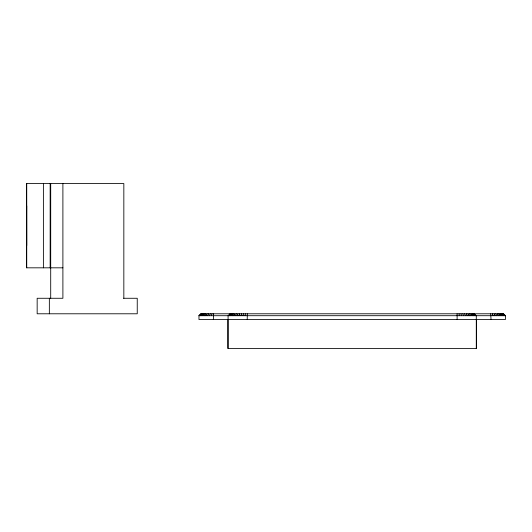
<?xml version="1.0" encoding="UTF-8"?>
<svg xmlns="http://www.w3.org/2000/svg" width="532" height="532" viewBox="0 0 532 532"><rect width="100%" height="100%" fill="white"/><g stroke="black" fill="none" stroke-linecap="round" stroke-linejoin="round"><path stroke-width="0.8" d="M247.28 313.787L247.234 319.533M245.092 315.702L245.299 313.787M213.658 313.787L213.332 319.533M242.984 315.702L243.39 313.787M240.923 315.702L241.528 313.787M211.317 315.702L212.042 313.787M238.935 315.702L239.733 313.787M209.382 315.702L210.3 313.787M237.039 315.702L238.017 313.787M207.56 315.702L208.657 313.787M235.264 315.702L236.414 313.787M205.871 315.702L207.128 313.787M233.621 315.702L234.931 313.787M204.328 315.702L205.731 313.787M232.138 315.702L233.588 313.787M202.958 315.702L204.494 313.787M230.828 315.702L232.404 313.787M201.768 315.702L203.417 313.787M229.704 315.702L231.393 313.787M200.777 315.702L202.519 313.787M228.787 315.702L230.562 313.787M199.992 315.702L201.814 313.787M199.427 315.702L201.302 313.787M199.081 315.702L200.99 313.787M198.968 315.702L200.883 313.787L503.485 313.787L505.4 315.702L505.4 319.533L476.479 319.533L476.479 348.447L227.889 348.447L227.889 319.533L198.968 319.533L198.968 315.702L505.4 315.702M229.997 313.787L228.082 315.702L228.082 348.447M62.896 267.822L26.6 267.822L26.6 183.553L123.836 183.553L123.836 298.272M123.477 298.272L137.243 298.272L137.243 313.787L37.16 313.787L37.16 298.272L62.896 298.272L62.896 183.553M228.082 319.533L476.286 319.533M474.371 313.787L476.286 315.702L476.286 348.447M503.378 313.787L505.287 315.702M503.066 313.787L504.941 315.702M502.554 313.787L504.376 315.702M473.806 313.787L475.581 315.702M501.849 313.787L503.591 315.702M472.975 313.787L474.664 315.702M500.951 313.787L502.6 315.702M471.964 313.787L473.54 315.702M499.874 313.787L501.41 315.702M470.78 313.787L472.23 315.702M498.637 313.787L500.04 315.702M469.437 313.787L470.747 315.702M497.24 313.787L498.497 315.702M467.954 313.787L469.104 315.702M495.711 313.787L496.808 315.702M466.351 313.787L467.329 315.702M494.068 313.787L494.986 315.702M464.636 313.787L465.434 315.702M492.326 313.787L493.051 315.702M462.84 313.787L463.445 315.702M460.978 313.787L461.384 315.702M490.71 313.787L491.036 319.533M459.069 313.787L459.276 315.702M457.088 313.787L457.134 319.533M50.706 183.553L50.706 298.272M50.161 183.553L50.161 267.822M49.35 298.272L49.35 313.787M43.391 183.553L43.391 267.822M26.733 183.553L26.733 267.822M26.64 213.299L26.673 245.644L26.673 205.771L26.64 213.299"/></g></svg>
